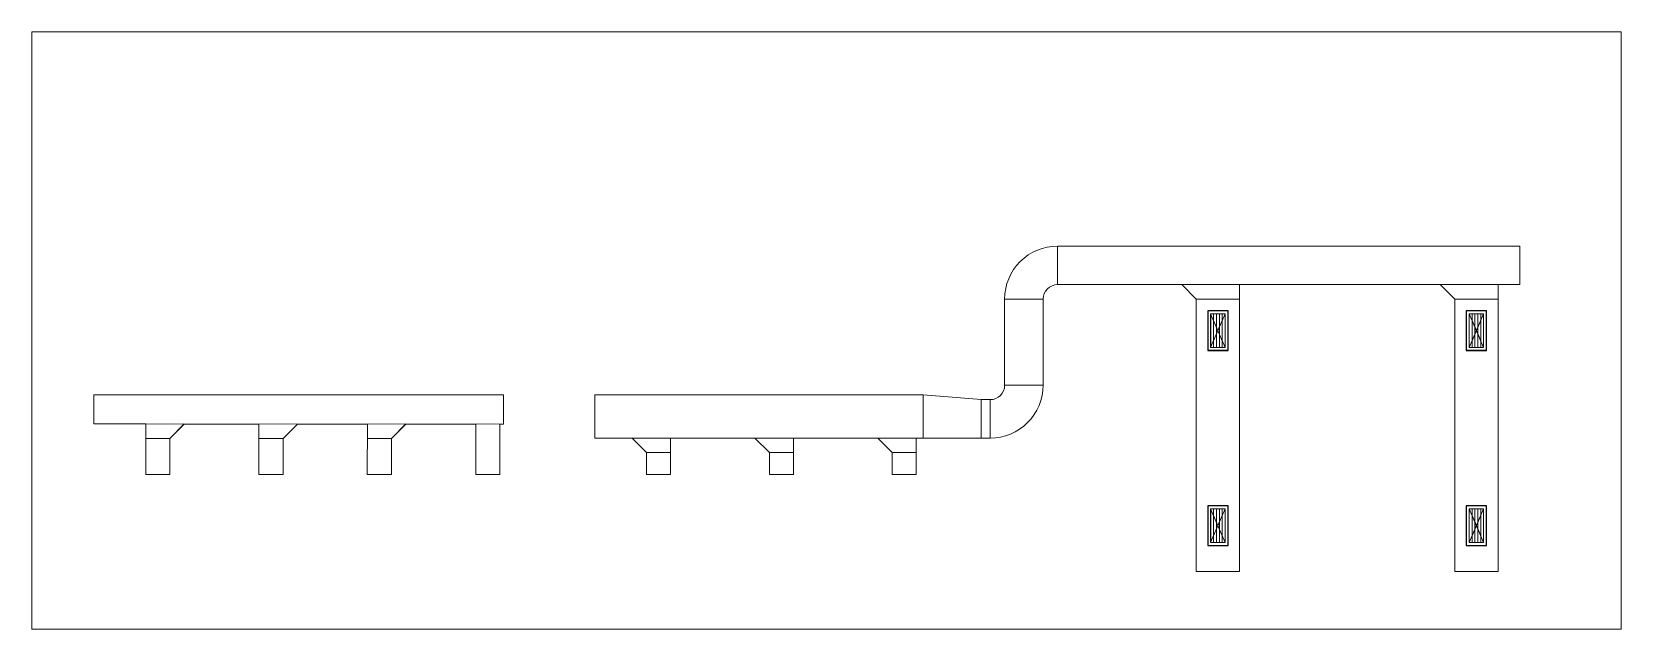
# Model space of a CAD drawing. Header units: millimetres. Extents: x -330573 to 5697, y 22061 to 198972.
# Drawn here: x -10807 to 5697, y 187517 to 193723 of the extents above; entities that cross this region are included whole.
import ezdxf

# ---------------------------------------------------------------- set-up
doc = ezdxf.new("R2010")
doc.units = ezdxf.units.MM
doc.linetypes.add('HIDDEN', pattern=[0.375, 0.25, -0.125])
doc.layers.add('VL-AC-SA', color=6, linetype='Continuous', lineweight=5)
doc.layers.add('VL-AC-SAT', color=72, linetype='Continuous', lineweight=25)

# ---------------------------------------------------------------- blocks, each defined once
blk = doc.blocks.new('*U280')
at = {"color": 252, "lineweight": 9}
for p, q in [((783227, 315086), (783227, 315436)), ((783257, 315086), (783257, 315436)), ((783287, 315086), (783287, 315436)), ((783317, 315086), (783317, 315436))]:
    blk.add_line(p, q, dxfattribs=at)
at = {"layer": 'VL-AC-SAT'}
blk.add_lwpolyline([(783167, 315056), (783377, 315056), (783377, 315466), (783167, 315466)], close=True, dxfattribs=at)
at = {"layer": 'VL-AC-SAT', "lineweight": 20}
blk.add_lwpolyline([(783197, 315086), (783347, 315086), (783347, 315436), (783197, 315436)], close=True, dxfattribs=at)

msp = doc.modelspace()

# ---------------------------------------------------------------- linework, layer by layer
at = {"layer": 'VL-AC-SA'}
for p, q in [((4643.2, 191497.1), (4643.2, 191097.1)), ((-10162, 189648.9), (-10162, 189952)), ((-10162, 189952), (-10162, 189648.9)), ((-9623, 189648.9), (-10162, 189648.9)), ((-10162, 189648.9), (-5909.2, 189648.1)), ((-9623.2, 189125), (-9373.2, 189125)), ((-8448.2, 189124.6), (-8198.2, 189124.6)), ((-7322.8, 189125.1), (-7072.8, 189125.1)), ((-6197.4, 189124.6), (-5947.4, 189124.5)), ((-4423.2, 189125.3), (-4173.2, 189125.2)), ((-3148.2, 189125), (-2898.2, 189125)), ((-1873.2, 189124.7), (-1623.2, 189124.6))]:
    msp.add_line(p, q, dxfattribs=at)
at = {"layer": 'VL-AC-SA', "ltscale": 150}
for p, q in [((1583.8, 190794.4), (1433.8, 190444.4)), ((1433.8, 190794.4), (1583.8, 190444.4)), ((4268.2, 190794.4), (4118.2, 190444.4)), ((4118.2, 190794.4), (4268.2, 190444.4)), ((1583.8, 188767.9), (1433.8, 188417.9)), ((1433.8, 188767.9), (1583.8, 188417.9)), ((4268.2, 188767.9), (4118.2, 188417.9)), ((4118.2, 188767.9), (4268.2, 188417.9))]:
    msp.add_line(p, q, dxfattribs=at)
at = {"layer": 'VL-AC-SA'}
for points in [[(-10806.7, 193723.4), (5696.7, 193723.4), (5696.7, 187516.7), (-10806.7, 187516.7)], [(5696.7, 193723.4), (-10806.7, 193723.4), (-10806.7, 187516.7), (5696.7, 187516.7)], [(1403.8, 190824.4), (1613.8, 190824.4), (1613.8, 190414.4), (1403.8, 190414.4)], [(1433.8, 190794.4), (1583.8, 190794.4), (1583.8, 190444.4), (1433.8, 190444.4)], [(4088.2, 190824.4), (4298.2, 190824.4), (4298.2, 190414.4), (4088.2, 190414.4)], [(4118.2, 190794.4), (4268.2, 190794.4), (4268.2, 190444.4), (4118.2, 190444.4)], [(1508.8, 190619.4), (1553.8, 190724.4), (1553.8, 190514.4), (1508.8, 190619.4), (1463.8, 190514.4), (1463.8, 190724.4)], [(4193.2, 190619.4), (4238.2, 190724.4), (4238.2, 190514.4), (4193.2, 190619.4), (4148.2, 190514.4), (4148.2, 190724.4)], [(-5909.2, 189952), (-5909.2, 189648.1), (-5947.2, 189648.1), (-5947.4, 189124.5), (-6197.4, 189124.6), (-6197.2, 189648.2), (-6923.3, 189648.3), (-7072.7, 189499), (-7072.8, 189125.1), (-7322.8, 189125.1), (-7322.6, 189648.4), (-8048.1, 189648.5), (-8198.1, 189498.5), (-8198.2, 189124.6), (-8448.2, 189124.6), (-8448, 189648.6), (-9223.2, 189648.7), (-9373.1, 189498.8), (-9373.2, 189125), (-9623.2, 189125), (-9623, 189648.8), (-10162, 189648.9), (-10162, 189952)], [(-1549.6, 189952), (-949.6, 189902), (-949.6, 189502), (-1549.6, 189502)], [(1403.8, 188797.9), (1613.8, 188797.9), (1613.8, 188387.9), (1403.8, 188387.9)], [(1433.8, 188767.9), (1583.8, 188767.9), (1583.8, 188417.9), (1433.8, 188417.9)], [(1508.8, 188592.9), (1553.8, 188697.9), (1553.8, 188487.9), (1508.8, 188592.9), (1463.8, 188487.9), (1463.8, 188697.9)], [(4088.2, 188797.9), (4298.2, 188797.9), (4298.2, 188387.9), (4088.2, 188387.9)], [(4118.2, 188767.9), (4268.2, 188767.9), (4268.2, 188417.9), (4118.2, 188417.9)], [(4193.2, 188592.9), (4238.2, 188697.9), (4238.2, 188487.9), (4193.2, 188592.9), (4148.2, 188487.9), (4148.2, 188697.9)]]:
    msp.add_lwpolyline(points, close=True, dxfattribs=at)
msp.add_lwpolyline([(-4959.2, 189952), (-1549.6, 189952), (-949.6, 189902), (-855.2, 189902, 0.4142136), (-705.2, 190052), (-705.2, 190947.1, -0.4142136), (-155.2, 191497.1), (4643.2, 191497.1), (4643.2, 191097.1), (4418.2, 191097.1), (4418.2, 188117.9), (3968.2, 188117.9), (3968.2, 190947.1), (3818.2, 191097.1), (1733.8, 191097.1), (1733.8, 188117.9), (1283.8, 188117.9), (1283.8, 190947.1), (1133.8, 191097.1), (-155.2, 191097.1, 0.4142136), (-305.2, 190947.1), (-305.2, 190052, -0.4142136), (-855.2, 189502), (-949.6, 189502), (-1549.6, 189502), (-1623.1, 189502), (-1623.2, 189124.6), (-1873.2, 189124.7), (-1873.1, 189351.9), (-2023.2, 189502), (-2898.1, 189502), (-2898.2, 189125), (-3148.2, 189125), (-3148.1, 189351.9), (-3298.2, 189502), (-4173.1, 189502), (-4173.2, 189125.2), (-4423.2, 189125.3), (-4423.1, 189351.9), (-4573.2, 189502), (-4959.2, 189502)], format="xyb", close=True, dxfattribs=at)
for points in [[(-949.6, 189902), (-855.2, 189902, 0.4142136), (-705.2, 190052), (-705.2, 190947.1, -0.4142136), (-155.2, 191497.1), (4643.2, 191497.1)], [(-949.6, 189502), (-855.2, 189502, 0.4142136), (-305.2, 190052), (-305.2, 190947.1, -0.4142136), (-155.2, 191097.1), (4643.2, 191097.1)]]:
    msp.add_lwpolyline(points, format="xyb", dxfattribs=at)
for points in [[(-155.2, 191097.1), (-155.2, 191497.1)], [(-305.2, 190947.1), (-705.2, 190947.1)], [(1283.8, 190947.1), (1133.8, 191097.1)], [(1283.8, 190947.1), (1283.8, 188117.9)], [(1283.8, 190947.1), (1733.8, 190947.1)], [(1733.8, 191097.1), (1733.8, 188117.9)], [(3968.2, 190947.1), (3818.2, 191097.1)], [(3968.2, 190947.1), (3968.2, 188117.9)], [(3968.2, 190947.1), (4418.2, 190947.1)], [(4418.2, 191097.1), (4418.2, 188117.9)], [(-705.2, 190052), (-305.2, 190052)], [(-10148.9, 189952), (-5909.2, 189952), (-5909.2, 189648.1)], [(-1549.6, 189952), (-4959.2, 189952), (-4959.2, 189502)], [(-855.2, 189902), (-855.2, 189502)], [(-9623.2, 189124.9), (-9623, 189648.9)], [(-9373.1, 189498.8), (-9223, 189648.8)], [(-8448.2, 189124.6), (-8448, 189648.6)], [(-8198.1, 189498.5), (-8048, 189648.5)], [(-7322.8, 189125.1), (-7322.6, 189649)], [(-7072.7, 189499), (-6922.6, 189649)], [(-6197.4, 189124.6), (-6197.2, 189648.2)], [(-5947.4, 189125.3), (-5947.2, 189648.1)], [(-9373.1, 189498.8), (-9623.1, 189498.9)], [(-9373.2, 189124.9), (-9373.1, 189498.8)], [(-8198.1, 189498.5), (-8448.1, 189498.6)], [(-8198.2, 189124.6), (-8198.1, 189498.5)], [(-7072.7, 189499), (-7322.7, 189499)], [(-7072.8, 189125.1), (-7072.7, 189499)], [(-4959.2, 189502), (-1549.6, 189502)], [(-4423.1, 189351.9), (-4573.1, 189501.9)], [(-4173.2, 189125.3), (-4173.1, 189502)], [(-3148.1, 189351.9), (-3298.1, 189501.9)], [(-2898.2, 189125), (-2898.1, 189502)], [(-1873.1, 189351.9), (-2023.1, 189501.9)], [(-1623.2, 189124.7), (-1623.1, 189502)], [(-4423.2, 189125.3), (-4423.1, 189351.9)], [(-4423.1, 189351.9), (-4173.1, 189352)], [(-3148.2, 189125), (-3148.1, 189351.9)], [(-3148.1, 189351.9), (-2898.1, 189352)], [(-1873.2, 189124.7), (-1873.1, 189351.9)], [(-1873.1, 189351.9), (-1623.1, 189352)], [(1733.8, 188117.9), (1283.8, 188117.9)], [(4418.2, 188117.9), (3968.2, 188117.9)]]:
    msp.add_lwpolyline(points, dxfattribs=at)
at = {"layer": 'VL-AC-SA', "ltscale": 150}
for points in [[(1583.8, 190794.4), (1583.8, 190444.4), (1433.8, 190444.4), (1433.8, 190794.4)], [(4268.2, 190794.4), (4268.2, 190444.4), (4118.2, 190444.4), (4118.2, 190794.4)], [(1583.8, 188767.9), (1583.8, 188417.9), (1433.8, 188417.9), (1433.8, 188767.9)], [(4268.2, 188767.9), (4268.2, 188417.9), (4118.2, 188417.9), (4118.2, 188767.9)]]:
    msp.add_lwpolyline(points, close=True, dxfattribs=at)

# ---------------------------------------------------------------- block references
at = {"layer": 'VL-AC-SAT', "linetype": 'HIDDEN', "lineweight": 0, "rotation": 180}
for p in [(784781.1, 505880), (787465.4, 505880), (784781.1, 503853.5), (787465.4, 503853.5)]:
    msp.add_blockref('*U280', p, dxfattribs=at)

doc.saveas('drawing.dxf')
